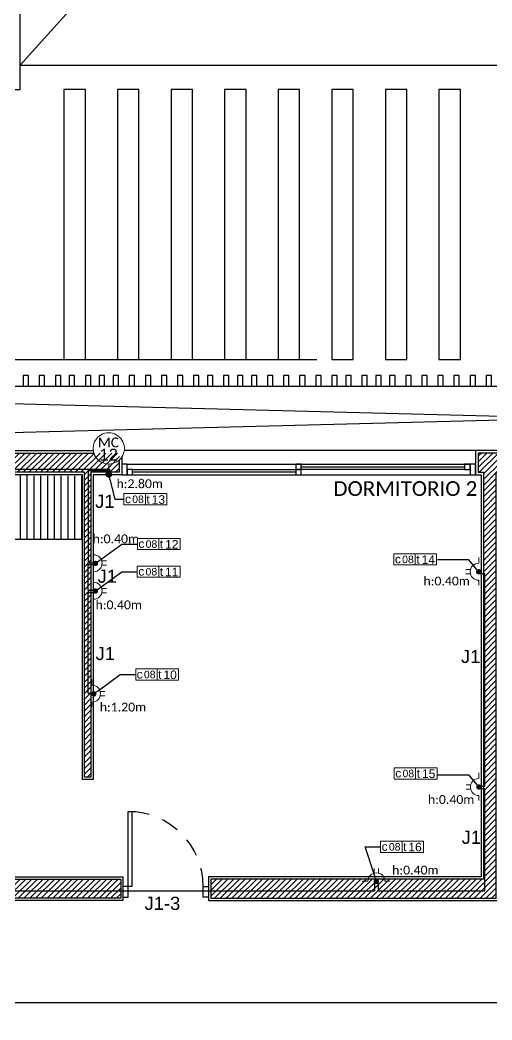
# Model space of a CAD drawing. Header units: millimetres. Extents: x 430 to 1353, y -204 to 152.
# Drawn here: x 695.27 to 699.67, y 3.32 to 12.66 of the extents above; entities that cross this region are included whole.
import ezdxf
from ezdxf import colors
from ezdxf.entities.mleader import LeaderData, LeaderLine
from ezdxf.enums import TextEntityAlignment as Align
from ezdxf.math import Vec2, Vec3

# ---------------------------------------------------------------- set-up
doc = ezdxf.new("R2010")
doc.units = ezdxf.units.MM
doc.linetypes.add('DASHED', pattern=[0.3, 0.17, -0.13])
doc.layers.get('0').update_dxf_attribs({"color": 250})
for name, color, linetype in [('AR - Carpinteria', 252, 'Continuous'), ('AR - Equipamiento Fijo', 252, 'Continuous'), ('AR - Ht', 252, 'Continuous'), ('AR - Proyeccion', 252, 'DASHED'), ('AR - Vista 05', 252, 'Continuous'), ('AR - Vista 1', 252, 'Continuous'), ('AR - Vista 4', 252, 'Continuous'), ('AR_Vista 1', 252, 'Continuous'), ('ND- ESPACIOS', 253, 'Continuous')]:
    doc.layers.add(name, color=color, linetype=linetype)
for name, color, linetype, lineweight in [('ND-Cotas', 252, 'Continuous', 9), ('ND-texto', 251, 'Continuous', 15), ('ND-TUG-C8', 40, 'Continuous', 30), ('ND-TUG-C9', 201, 'Continuous', 30), ('ND-TUG_Boca', 160, 'Continuous', 9)]:
    doc.layers.add(name, color=color, linetype=linetype, lineweight=lineweight)
doc.styles.add('Arial', font='arial.ttf')
doc.styles.add('IMPLANTACION', font='arial.ttf', dxfattribs={"height": 0.3})
doc.styles.add('MtXpl_Calibri', font='calibri.ttf')
doc.styles.get("Standard").update_dxf_attribs({"font": 'arial.ttf'})

# ---------------------------------------------------------------- blocks, each defined once
blk = doc.blocks.new('Toma_doble')
for p, q in [((-0.0208, 0.1066), (-0.0208, 0.1501)), ((0.0192, 0.1071), (0.0192, 0.1501)), ((-0.0794, 0.03), (-0.1322, 0.03)), ((0.0794, 0.03), (0.126, 0.03))]:
    blk.add_line(p, q)
blk.add_arc((0, 0.03), 0.0794, 360, 180)
blk = doc.blocks.new('_Dot')
at = {"color": 0, "linetype": 'ByBlock', "lineweight": -2}
blk.add_line((-0.5, 0), (-1, 0), dxfattribs=at)
at = {"color": 0, "linetype": 'ByBlock', "const_width": 0.5}
blk.add_lwpolyline([(-0.25, 0, 1), (0.25, 0, 1)], format="xyb", close=True, dxfattribs=at)
blk = doc.blocks.new('Motor_cortinero')
for points in [[(689.072, 30.448), (689.047, 30.446), (689.023, 30.442), (689, 30.434), (688.977, 30.424), (688.956, 30.41), (688.937, 30.395), (688.921, 30.377), (688.906, 30.357), (688.894, 30.335), (688.885, 30.312), (688.879, 30.288), (688.876, 30.264), (688.876, 30.239), (688.879, 30.215), (688.885, 30.191), (688.894, 30.168), (688.906, 30.146), (688.921, 30.126), (688.937, 30.108), (688.956, 30.093), (688.977, 30.079), (689, 30.069), (689.023, 30.061), (689.047, 30.057), (689.072, 30.055), (689.097, 30.057), (689.121, 30.061), (689.144, 30.069), (689.167, 30.079), (689.187, 30.093), (689.206, 30.108), (689.223, 30.126), (689.238, 30.146), (689.25, 30.168), (689.259, 30.191), (689.265, 30.215), (689.268, 30.239), (689.268, 30.264), (689.265, 30.288), (689.259, 30.312), (689.25, 30.335), (689.238, 30.357), (689.223, 30.377), (689.206, 30.395), (689.187, 30.41), (689.167, 30.424), (689.144, 30.434), (689.121, 30.442), (689.097, 30.446)], [(689.072, 29.962), (689.063, 29.961), (689.055, 29.958), (689.048, 29.953), (689.042, 29.947), (689.038, 29.939), (689.036, 29.931), (689.036, 29.922), (689.038, 29.914), (689.042, 29.906), (689.048, 29.899), (689.055, 29.895), (689.063, 29.891), (689.072, 29.89), (689.081, 29.891), (689.089, 29.895), (689.096, 29.899), (689.101, 29.906), (689.105, 29.914), (689.108, 29.922), (689.108, 29.931), (689.105, 29.939), (689.101, 29.947), (689.096, 29.953), (689.089, 29.958), (689.081, 29.961)]]:
    blk.add_wipeout(points)
h = blk.add_hatch()
h.set_pattern_fill('ANGLE', color=256)
h.set_pattern_definition([(0, (0, -0.042), (0, 6.985), [5.08, -1.905]), (90, (0, -0.042), (-6.985, 4e-16), [5.08, -1.905])])
h.paths.add_polyline_path([(689.036, 29.926, 1), (689.108, 29.926, 1)])
blk.add_line((689.072, 30.055), (689.072, 29.926))
for points in [[(689.072, 30.448), (689.047, 30.446), (689.023, 30.442), (689, 30.434), (688.977, 30.424), (688.956, 30.41), (688.937, 30.395), (688.921, 30.377), (688.906, 30.357), (688.894, 30.335), (688.885, 30.312), (688.879, 30.288), (688.876, 30.264), (688.876, 30.239), (688.879, 30.215), (688.885, 30.191), (688.894, 30.168), (688.906, 30.146), (688.921, 30.126), (688.937, 30.108), (688.956, 30.093), (688.977, 30.079), (689, 30.069), (689.023, 30.061), (689.047, 30.057), (689.072, 30.055), (689.097, 30.057), (689.121, 30.061), (689.144, 30.069), (689.167, 30.079), (689.187, 30.093), (689.206, 30.108), (689.223, 30.126), (689.238, 30.146), (689.25, 30.168), (689.259, 30.191), (689.265, 30.215), (689.268, 30.239), (689.268, 30.264), (689.265, 30.288), (689.259, 30.312), (689.25, 30.335), (689.238, 30.357), (689.223, 30.377), (689.206, 30.395), (689.187, 30.41), (689.167, 30.424), (689.144, 30.434), (689.121, 30.442), (689.097, 30.446)], [(689.072, 29.962), (689.063, 29.961), (689.055, 29.958), (689.048, 29.953), (689.042, 29.947), (689.038, 29.939), (689.036, 29.931), (689.036, 29.922), (689.038, 29.914), (689.042, 29.906), (689.048, 29.899), (689.055, 29.895), (689.063, 29.891), (689.072, 29.89), (689.081, 29.891), (689.089, 29.895), (689.096, 29.899), (689.101, 29.906), (689.105, 29.914), (689.108, 29.922), (689.108, 29.931), (689.105, 29.939), (689.101, 29.947), (689.096, 29.953), (689.089, 29.958), (689.081, 29.961)]]:
    blk.add_lwpolyline(points, close=True)
at = {"style": 'MtXpl_Calibri'}
blk.add_text('MC', height=0.1226, rotation=0.0046, dxfattribs=at).set_placement((688.935, 30.266))
blk = doc.blocks.new('Motor cortinero numerado')
at = {"xscale": 0.744428715064112, "yscale": 0.744428715064112, "zscale": 0.744428715064112}
blk.add_blockref('Motor_cortinero', (-512.9649, -22.278), dxfattribs=at)
at = {"style": 'IMPLANTACION'}
blk.add_attdef('NU', text='', height=0.11, dxfattribs=at).set_placement((0, 0.1852), align=Align.MIDDLE)
blk = doc.blocks.new('Nomenclatura toma 10 A')
at = {"lineweight": 9}
blk.add_lwpolyline([(0, 0.0522), (0.3993, 0.0522), (0.3993, -0.0522), (0, -0.0522)], close=True, dxfattribs=at)
blk.add_wipeout([(0, 0.0522), (0.3993, 0.0522), (0.3993, -0.0522), (0, -0.0522)], dxfattribs=at)
for p, q in [((0, -0.0522), (0, 0.0522)), ((0, 0.0522), (0.3993, 0.0522)), ((0.1996, 0.0522), (0.1996, -0.0522)), ((0.1996, 0.0522), (0.1996, -0.0522)), ((0.3993, 0.0522), (0.3993, -0.0522)), ((0, -0.0522), (0.3993, -0.0522)), ((0, -0.0522), (0.3993, -0.0522))]:
    blk.add_line(p, q, dxfattribs=at)
at = {"lineweight": 9, "style": 'IMPLANTACION'}
for s, p in [('c', (0.0097, -0.0373)), ('t', (0.2092, -0.0399))]:
    blk.add_text(s, height=0.08, dxfattribs=at).set_placement(p)
for p, height in [((0.0769, -0.0353), 0.07), ((0.2594, -0.0426), 0.08)]:
    blk.add_attdef('00', p, '', height=height, dxfattribs=at)
blk = doc.blocks.new('*U492')
blk.add_lwpolyline([(0.05, 0.1), (0.05, 0.8), (0.0833, 0.8), (0.0833, 0.1)], close=True)
for points in [[(0, 0), (0.05, 0), (0.05, 0.1), (0, 0.1)], [(0.8, 0), (0.75, 0), (0.75, 0.1), (0.8, 0.1)]]:
    blk.add_lwpolyline(points)
at = {"color": 8, "linetype": 'DASHED'}
blk.add_arc((0.05, 0.1), 0.7, 360, 90, dxfattribs=at)
blk = doc.blocks.new('*U494')
at = {"color": 8}
for p, q in [((1.625, 0.025), (0.1, 0.025)), ((1.675, 0.075), (3.2, 0.075))]:
    blk.add_line(p, q, dxfattribs=at)
at = {"layer": 'AR - Carpinteria'}
for p, q in [((0.05, 0.1), (3.25, 0.1)), ((0.05, 0), (3.25, 0)), ((0.1, 0.05), (1.625, 0.05)), ((3.2, 0.05), (1.675, 0.05))]:
    blk.add_line(p, q, dxfattribs=at)
for points in [[(0, 0), (0.05, 0), (0.05, 0.1), (0, 0.1)], [(1.675, 0.1), (1.625, 0.1), (1.625, 0.05), (1.675, 0.05)], [(3.25, 0.1), (3.2, 0.1), (3.2, 0.05), (3.25, 0.05)], [(3.25, 0), (3.3, 0), (3.3, 0.1), (3.25, 0.1)], [(0.05, 0), (0.1, 0), (0.1, 0.05), (0.05, 0.05)], [(1.625, 0), (1.675, 0), (1.675, 0.05), (1.625, 0.05)]]:
    blk.add_lwpolyline(points, close=True, dxfattribs=at)
blk = doc.blocks.new('planta alta')
at = {"layer": 'AR - Equipamiento Fijo', "linetype": 'ByBlock', "transparency": 33554585}
h = blk.add_hatch(dxfattribs=at)
h.set_pattern_fill('ANSI31,_O', color=256, scale=0.02, angle=45)
h.set_pattern_definition([(90, (-553.773214, -51.777135), (-0.0635, 0), [])])
h.paths.add_polyline_path([(4.8525, 15.6), (5.4525, 16.2), (3.9525, 16.2), (3.9525, 15.6)])
h.paths.add_polyline_path([(5.6125, 16.2), (6.2125, 15.6), (7.1125, 15.6), (7.1125, 16.19)])
at = {"layer": 'AR - Carpinteria'}
blk.add_line((10.78, 16.43), (7.485, 16.43), dxfattribs=at)
at = {"layer": 'AR - Equipamiento Fijo'}
blk.add_line((6.2125, 15.6), (7.1125, 15.6), dxfattribs=at)
at = {"layer": 'AR - Proyeccion', "ltscale": 20}
blk.add_lwpolyline([(14.25, 5.515), (-0.1, 5.515), (-0.1, 17.28), (23.73, 17.28), (23.73, 6.35), (14.765, 6.35)], dxfattribs=at)
at = {"layer": 'AR - Vista 05'}
for points in [[(6.53, 31.73), (0, 31.73), (0, 19.8), (6.53, 19.8)], [(7.49, 12.225), (3.54, 12.225), (3.54, 12.445), (5.4525, 12.445), (5.4525, 16.2), (3.9525, 16.2), (3.9525, 13.355), (3.8525, 13.355), (3.8525, 16.2), (3.58, 16.2), (3.58, 16.43), (7.48, 16.43), (7.48, 16.2), (7.2125, 16.2), (7.2125, 13.355), (7.1125, 13.355), (7.1125, 16.2), (5.6125, 16.2), (5.6125, 12.445), (7.49, 12.445)], [(10.995, 16.2), (11.035, 16.2), (11.035, 16.43), (10.78, 16.43), (10.78, 16.2), (10.835, 16.2), (10.835, 12.445), (8.29, 12.445), (8.29, 12.225), (10.995, 12.225)]]:
    blk.add_lwpolyline(points, close=True, dxfattribs=at)
at = {"layer": 'AR - Vista 1'}
for points in [[(6.61, 17.13), (6.56, 17.13), (6.56, 17.03), (6.61, 17.03)], [(6.76, 17.13), (6.71, 17.13), (6.71, 17.03), (6.76, 17.03)], [(6.91, 17.13), (6.86, 17.13), (6.86, 17.03), (6.91, 17.03)], [(7.04, 17.13), (6.99, 17.13), (6.99, 17.03), (7.04, 17.03)], [(7.19, 17.13), (7.14, 17.13), (7.14, 17.03), (7.19, 17.03)], [(7.32, 17.13), (7.27, 17.13), (7.27, 17.03), (7.32, 17.03)], [(7.45, 17.13), (7.4, 17.13), (7.4, 17.03), (7.45, 17.03)], [(7.6, 17.13), (7.55, 17.13), (7.55, 17.03), (7.6, 17.03)], [(7.75, 17.13), (7.7, 17.13), (7.7, 17.03), (7.75, 17.03)], [(7.9, 17.13), (7.85, 17.13), (7.85, 17.03), (7.9, 17.03)], [(8.05, 17.13), (8, 17.13), (8, 17.03), (8.05, 17.03)], [(8.2, 17.13), (8.15, 17.13), (8.15, 17.03), (8.2, 17.03)], [(8.33, 17.13), (8.28, 17.13), (8.28, 17.03), (8.33, 17.03)], [(8.48, 17.13), (8.43, 17.13), (8.43, 17.03), (8.48, 17.03)], [(8.61, 17.13), (8.56, 17.13), (8.56, 17.03), (8.61, 17.03)], [(8.74, 17.13), (8.69, 17.13), (8.69, 17.03), (8.74, 17.03)], [(8.89, 17.13), (8.84, 17.13), (8.84, 17.03), (8.89, 17.03)], [(9.04, 17.13), (8.99, 17.13), (8.99, 17.03), (9.04, 17.03)], [(9.19, 17.13), (9.14, 17.13), (9.14, 17.03), (9.19, 17.03)], [(9.34, 17.13), (9.29, 17.13), (9.29, 17.03), (9.34, 17.03)], [(9.49, 17.13), (9.44, 17.13), (9.44, 17.03), (9.49, 17.03)], [(9.62, 17.13), (9.57, 17.13), (9.57, 17.03), (9.62, 17.03)], [(9.77, 17.13), (9.72, 17.13), (9.72, 17.03), (9.77, 17.03)], [(9.9, 17.13), (9.85, 17.13), (9.85, 17.03), (9.9, 17.03)], [(10.03, 17.13), (9.98, 17.13), (9.98, 17.03), (10.03, 17.03)], [(10.18, 17.13), (10.13, 17.13), (10.13, 17.03), (10.18, 17.03)], [(10.33, 17.13), (10.28, 17.13), (10.28, 17.03), (10.33, 17.03)], [(10.48, 17.13), (10.43, 17.13), (10.43, 17.03), (10.48, 17.03)], [(10.63, 17.13), (10.58, 17.13), (10.58, 17.03), (10.63, 17.03)], [(10.78, 17.13), (10.73, 17.13), (10.73, 17.03), (10.78, 17.03)], [(10.93, 17.13), (10.88, 17.13), (10.88, 17.03), (10.93, 17.03)]]:
    blk.add_lwpolyline(points, close=True, dxfattribs=at)
blk.add_lwpolyline([(0.15, 16.43), (0.15, 17.03), (23.38, 17.03), (23.38, 16.43)], dxfattribs=at)
at = {"layer": 'AR - Vista 4'}
for points in [[(7.47, 12.245), (3.56, 12.245), (3.56, 12.425), (5.4725, 12.425), (5.4725, 16.225), (3.9325, 16.225), (3.9325, 13.375), (3.8725, 13.375), (3.8725, 16.225), (3.605, 16.225), (3.605, 16.405), (7.455, 16.405), (7.455, 16.225), (7.1925, 16.225), (7.1925, 13.375), (7.1325, 13.375), (7.1325, 16.225), (5.5925, 16.225), (5.5925, 12.425), (7.47, 12.425)], [(10.975, 16.225), (11.01, 16.225), (11.01, 16.405), (10.805, 16.405), (10.805, 16.225), (10.855, 16.225), (10.855, 12.425), (8.31, 12.425), (8.31, 12.245), (10.975, 12.245)]]:
    blk.add_lwpolyline(points, close=True, dxfattribs=at)
at = {"layer": 'AR_Vista 1'}
for p, q in [((17.1, 31.73), (6.53, 20.03)), ((6.53, 20.03), (17.12, 20.03)), ((0.15, 17.03), (23.38, 16.4305)), ((23.38, 17.03), (0.15, 16.43))]:
    blk.add_line(p, q, dxfattribs=at)
for points in [[(6.94, 19.8), (6.94, 17.28), (7.14, 17.28), (7.14, 19.8), (6.94, 19.8)], [(7.44, 19.8), (7.44, 17.28), (7.64, 17.28), (7.64, 19.8), (7.44, 19.8)], [(7.94, 19.8), (7.94, 17.28), (8.14, 17.28), (8.14, 19.8), (7.94, 19.8)], [(8.44, 19.8), (8.44, 17.28), (8.64, 17.28), (8.64, 19.8), (8.44, 19.8)], [(8.94, 19.8), (8.94, 17.28), (9.14, 17.28), (9.14, 19.8), (8.94, 19.8)], [(9.44, 19.8), (9.44, 17.28), (9.64, 17.28), (9.64, 19.8), (9.44, 19.8)], [(9.94, 19.8), (9.94, 17.28), (10.14, 17.28), (10.14, 19.8), (9.94, 19.8)], [(10.44, 19.8), (10.44, 17.28), (10.64, 17.28), (10.64, 19.8), (10.44, 19.8)]]:
    blk.add_lwpolyline(points, dxfattribs=at)
at = {"layer": 'AR - Carpinteria'}
for name, p in [('*U494', (7.48, 16.2)), ('*U492', (7.49, 12.255))]:
    blk.add_blockref(name, p, dxfattribs=at)

msp = doc.modelspace()

# ---------------------------------------------------------------- linework, layer by layer
at = {"layer": 'ND-TUG-C8'}
for points in [[(695.9639, 7.5709), (695.9005, 7.5709), (695.9005, 7.3354), (695.9634, 7.3354)], [(699.5541, 5.5056), (699.6072, 5.5056), (699.6072, 7.4896), (699.5577, 7.4896)], [(695.9706, 7.3105), (695.8997, 7.3105), (695.8997, 6.3741), (695.9543, 6.3741)], [(694.377, 4.8212), (694.2997, 4.8212), (694.2997, 4.5277), (698.578, 4.5277), (698.578, 4.6026)]]:
    msp.add_lwpolyline(points, dxfattribs=at)

# ---------------------------------------------------------------- block references
at = {"layer": 'AR - Vista 05'}
msp.add_blockref('planta alta', (688.7374, -7.788), dxfattribs=at)
at = {"layer": 'ND-TUG_Boca', "rotation": 270}
for p in [(695.9246, 7.5877), (695.924, 7.3296), (695.909, 6.3687)]:
    msp.add_blockref('Toma_doble', p, dxfattribs=at)
at = {"layer": 'ND-TUG_Boca', "xscale": -1, "rotation": 90}
for p in [(699.5786, 7.5078), (699.5802, 5.4965)]:
    msp.add_blockref('Toma_doble', p, dxfattribs=at)
at = {"layer": 'ND-TUG_Boca'}
msp.add_blockref('Toma_doble', (698.5934, 4.5853), dxfattribs=at)

# ---------------------------------------------------------------- texts
at = {"layer": 'ND- ESPACIOS', "insert": (698.1926, 8.3537), "char_height": 0.15, "attachment_point": 1, "rotation": 0.00461}
msp.add_mtext_dynamic_manual_height_columns('{\\fCalibri|b0|i0|c0|p34;\\H0.91667x;DORMITORIO 2}', width=1.699045, gutter_width=10.1758, heights=[0.3575], dxfattribs=at)
at = {"layer": 'ND-Cotas', "char_height": 0.09, "attachment_point": 1, "rotation": 0.00461}
for s, width, insert in [('{\\fCalibri|b0|i0|c0|p34;\\H0.91667x;h:0.40m}', 0.67411, (699.0334, 7.4624)), ('{\\fCalibri|b0|i0|c0|p34;\\H0.91667x;h:0.40m}', 0.67411, (695.973, 7.2396)), ('{\\fCalibri|b0|i0|c0|p34;\\H0.91667x;h:1.20m}', 0.824646, (696.0119, 6.2847)), ('{\\fCalibri|b0|i0|c0|p34;\\H0.91667x;h:0.40m}', 0.67411, (699.075, 5.421)), ('{\\fCalibri|b0|i0|c0|p34;\\H0.91667x;h:0.40m}', 0.67411, (698.7411, 4.7616))]:
    msp.add_mtext_dynamic_manual_height_columns(s, width=width, gutter_width=10.291, heights=[0.1264], dxfattribs=dict(at, insert=insert))
at = {"layer": 'ND-texto', "style": 'Arial'}
for s, p in [('J1', (695.9682, 8.1047)), ('J1', (695.992, 7.4047)), ('J1', (695.9729, 6.6823)), ('J1', (699.3834, 6.6551)), ('J1', (699.3891, 4.9656)), ('J1-3', (696.4298, 4.3483))]:
    msp.add_text(s, height=0.12266, dxfattribs=at).set_placement(p)

# ---------------------------------------------------------------- leaders
at = {"layer": 'ND-TUG-C8', "lineweight": 9}
ml = msp.add_multileader_mtext('Standard', dxfattribs=at)
ml.set_content('')
ml.set_leader_properties(color=256, linetype='ByLayer', lineweight=-1)
ml.set_arrow_properties(name='DOT')
ml.build(insert=Vec2(0, 0))
ml.multileader.update_dxf_attribs({"dogleg_length": 0.1458, "arrow_head_size": 0.05})
ctx = ml.context
ctx.base_point, ctx.char_height, ctx.arrow_head_size, ctx.landing_gap_size, ctx.plane_origin = Vec3(696.3626, 7.7665), 0.25, 0.05, 0.09, Vec3(697.3246, 7.7652)
ctx.attachment_type = 1
notes = []
notes.append((ctx, [(1, (1, 1, 0), (696.2168, 7.7665), (1, 0), 0.1458, [(0, [(695.9715, 7.5854)], 0, [])])]))
ctx.mtext, ml.multileader.dxf.content_type = None, 0
ml = msp.add_multileader_mtext('Standard', dxfattribs=at)
ml.set_content('')
ml.set_leader_properties(color=256, linetype='ByLayer', lineweight=-1)
ml.set_arrow_properties(name='DOT')
ml.build(insert=Vec2(0, 0))
ml.multileader.update_dxf_attribs({"dogleg_length": 0.1458, "arrow_head_size": 0.05})
ctx = ml.context
ctx.base_point, ctx.char_height, ctx.arrow_head_size, ctx.landing_gap_size, ctx.plane_origin = Vec3(699.1651, 7.6183), 0.25, 0.05, 0.09, Vec3(699.7245, 7.622)
ctx.attachment_type = 1
notes.append((ctx, [(0, (1, 1, 0), (699.4566, 7.6183), (-1, 0), 0.2915, [(0, [(699.5486, 7.5078)], 0, [])])]))
ctx.mtext, ml.multileader.dxf.content_type = None, 0
ml = msp.add_multileader_mtext('Standard', dxfattribs=at)
ml.set_content('')
ml.set_leader_properties(color=256, linetype='ByLayer', lineweight=-1)
ml.set_arrow_properties(name='DOT')
ml.build(insert=Vec2(0, 0))
ml.multileader.update_dxf_attribs({"dogleg_length": 0.1458, "arrow_head_size": 0.05})
ctx = ml.context
ctx.base_point, ctx.char_height, ctx.arrow_head_size, ctx.landing_gap_size, ctx.plane_origin = Vec3(696.362, 7.5083), 0.25, 0.05, 0.09, Vec3(697.324, 7.5071)
ctx.attachment_type = 1
notes.append((ctx, [(1, (1, 1, 0), (696.2162, 7.5083), (1, 0), 0.1458, [(0, [(695.9708, 7.3273)], 0, [])])]))
ctx.mtext, ml.multileader.dxf.content_type = None, 0
ml = msp.add_multileader_mtext('Standard', dxfattribs=at)
ml.set_content('')
ml.set_leader_properties(color=256, linetype='ByLayer', lineweight=-1)
ml.set_arrow_properties(name='DOT')
ml.build(insert=Vec2(0, 0))
ml.multileader.update_dxf_attribs({"dogleg_length": 0.1458, "arrow_head_size": 0.05})
ctx = ml.context
ctx.base_point, ctx.char_height, ctx.arrow_head_size, ctx.landing_gap_size, ctx.plane_origin = Vec3(696.347, 6.5475), 0.25, 0.05, 0.09, Vec3(697.309, 6.5462)
ctx.attachment_type = 1
notes.append((ctx, [(1, (1, 1, 0), (696.2012, 6.5475), (1, 0), 0.1458, [(0, [(695.9559, 6.3664)], 0, [])])]))
ctx.mtext, ml.multileader.dxf.content_type = None, 0
ml = msp.add_multileader_mtext('Standard', dxfattribs=at)
ml.set_content('')
ml.set_leader_properties(color=256, linetype='ByLayer', lineweight=-1)
ml.set_arrow_properties(name='DOT')
ml.build(insert=Vec2(0, 0))
ml.multileader.update_dxf_attribs({"dogleg_length": 0.1458, "arrow_head_size": 0.05})
ctx = ml.context
ctx.base_point, ctx.char_height, ctx.arrow_head_size, ctx.landing_gap_size, ctx.plane_origin = Vec3(699.1667, 5.6071), 0.25, 0.05, 0.09, Vec3(699.7261, 5.6108)
ctx.attachment_type = 1
notes.append((ctx, [(0, (1, 1, 0), (699.4581, 5.6071), (-1, 0), 0.2915, [(0, [(699.5502, 5.4965)], 0, [])])]))
ctx.mtext, ml.multileader.dxf.content_type = None, 0
ml = msp.add_multileader_mtext('Standard', dxfattribs=at)
ml.set_content('')
ml.set_leader_properties(color=256, linetype='ByLayer', lineweight=-1)
ml.set_arrow_properties(name='DOT')
ml.build(insert=Vec2(0, 0))
ml.multileader.update_dxf_attribs({"dogleg_length": 0.1458, "arrow_head_size": 0.05})
ctx = ml.context
ctx.base_point, ctx.char_height, ctx.arrow_head_size, ctx.landing_gap_size, ctx.plane_origin = Vec3(698.6331, 4.9377), 0.25, 0.05, 0.09, Vec3(699.5951, 4.9365)
ctx.attachment_type = 1
notes.append((ctx, [(1, (1, 1, 0), (698.4873, 4.9377), (1, 0), 0.1458, [(0, [(698.5934, 4.6153)], 0, [])])]))
ctx.mtext, ml.multileader.dxf.content_type = None, 0
for ctx, leaders in notes:
    for number, flags, end, landing, length, lines in leaders:
        leader = LeaderData()
        leader.index, (leader.has_last_leader_line, leader.has_dogleg_vector, leader.attachment_direction) = number, flags
        leader.last_leader_point, leader.dogleg_vector, leader.dogleg_length = Vec3(end), Vec3(landing), length
        for number, points, colour, breaks in lines:
            line = LeaderLine()
            line.index, line.vertices, line.color, line.breaks = number, Vec3.list(points), colors.encode_raw_color(colour), breaks
            leader.lines.append(line)
        ctx.leaders.append(leader)

# ---------------------------------------------------------------- next in the draw order: block references
at = {"layer": 'ND-TUG-C8'}
ref = msp.add_blockref('Nomenclatura toma 10 A', (696.3626, 7.7665), dxfattribs=at)
ref.add_attrib('00', '08', (696.4395, 7.7312), dxfattribs={"layer": '0', "lineweight": 9, "height": 0.07, "style": 'IMPLANTACION'})
ref.add_attrib('00', '12', (696.622, 7.7239), dxfattribs={"layer": '0', "lineweight": 9, "height": 0.08, "style": 'IMPLANTACION'})
ref = msp.add_blockref('Nomenclatura toma 10 A', (698.7567, 7.6234), dxfattribs=at)
ref.add_attrib('00', '08', (698.8336, 7.5881), dxfattribs={"layer": '0', "lineweight": 9, "height": 0.07, "style": 'IMPLANTACION'})
ref.add_attrib('00', '14', (699.016, 7.5808), dxfattribs={"layer": '0', "lineweight": 9, "height": 0.08, "style": 'IMPLANTACION'})
ref = msp.add_blockref('Nomenclatura toma 10 A', (696.362, 7.5083), dxfattribs=at)
ref.add_attrib('00', '08', (696.4389, 7.473), dxfattribs={"layer": '0', "lineweight": 9, "height": 0.07, "style": 'IMPLANTACION'})
ref.add_attrib('00', '11', (696.6213, 7.4658), dxfattribs={"layer": '0', "lineweight": 9, "height": 0.08, "style": 'IMPLANTACION'})
ref = msp.add_blockref('Nomenclatura toma 10 A', (696.347, 6.5475), dxfattribs=at)
ref.add_attrib('00', '08', (696.4239, 6.5122), dxfattribs={"layer": '0', "lineweight": 9, "height": 0.07, "style": 'IMPLANTACION'})
ref.add_attrib('00', '10', (696.6064, 6.5049), dxfattribs={"layer": '0', "lineweight": 9, "height": 0.08, "style": 'IMPLANTACION'})
ref = msp.add_blockref('Nomenclatura toma 10 A', (698.7602, 5.6232), dxfattribs=at)
ref.add_attrib('00', '08', (698.8371, 5.5879), dxfattribs={"layer": '0', "lineweight": 9, "height": 0.07, "style": 'IMPLANTACION'})
ref.add_attrib('00', '15', (699.0196, 5.5806), dxfattribs={"layer": '0', "lineweight": 9, "height": 0.08, "style": 'IMPLANTACION'})
ref = msp.add_blockref('Nomenclatura toma 10 A', (698.6331, 4.9377), dxfattribs=at)
ref.add_attrib('00', '08', (698.71, 4.9024), dxfattribs={"layer": '0', "lineweight": 9, "height": 0.07, "style": 'IMPLANTACION'})
ref.add_attrib('00', '16', (698.8925, 4.8952), dxfattribs={"layer": '0', "lineweight": 9, "height": 0.08, "style": 'IMPLANTACION'})
at = {"layer": 'ND-TUG_Boca'}
msp.add_blockref('Motor cortinero numerado', (696.0953, 8.4176), dxfattribs=at).add_auto_attribs({'NU': '12'})

# ---------------------------------------------------------------- next in the draw order: linework, layer by layer
at = {"layer": 'ND-TUG-C8'}
for points in [[(694.2302, 8.3722), (694.2879, 8.3722), (694.2879, 8.4667), (696.1017, 8.4667), (696.1017, 8.419)], [(696.0862, 8.4197), (696.0862, 8.4502), (695.9022, 8.4502), (695.9022, 7.5924), (695.9593, 7.5924)], [(698.6095, 4.5975), (698.6095, 4.5264), (699.6059, 4.5264), (699.6059, 5.4797), (699.5489, 5.4797)]]:
    msp.add_lwpolyline(points, dxfattribs=at)
at = {"layer": 'ND-TUG-C9'}
msp.add_lwpolyline([(691.0597, 3.3225), (691.0597, 3.4847), (706.8928, 3.4847), (706.8928, 6.0625), (706.9888, 6.0625)], dxfattribs=at)

# ---------------------------------------------------------------- next in the draw order: texts
at = {"layer": 'ND-Cotas', "char_height": 0.09, "attachment_point": 1, "rotation": 0.00461}
for s, insert in [('{\\fCalibri|b0|i0|c0|p34;\\H0.91667x;h:2.80m}', (696.1683, 8.3715)), ('{\\fCalibri|b0|i0|c0|p34;\\H0.91667x;h:0.40m}', (695.9455, 7.8565))]:
    msp.add_mtext_dynamic_manual_height_columns(s, width=0.67411, gutter_width=10.291, heights=[0.1264], dxfattribs=dict(at, insert=insert))

# ---------------------------------------------------------------- next in the draw order: leaders
at = {"layer": 'ND-TUG-C8', "lineweight": 9}
ml = msp.add_multileader_mtext('Standard', dxfattribs=at)
ml.set_content('')
ml.set_leader_properties(color=256, linetype='ByLayer', lineweight=-1)
ml.set_arrow_properties(name='DOT')
ml.build(insert=Vec2(0, 0))
ml.multileader.update_dxf_attribs({"dogleg_length": 0.1458, "arrow_head_size": 0.05})
ctx = ml.context
ctx.base_point, ctx.char_height, ctx.arrow_head_size, ctx.landing_gap_size, ctx.plane_origin = Vec3(696.2981, 8.1867), 0.25, 0.05, 0.09, Vec3(697.4477, 8.5965)
ctx.attachment_type = 1
notes = []
notes.append((ctx, [(1, (1, 1, 0), (696.1523, 8.1867), (1, 0), 0.1458, [(0, [(696.0946, 8.4167)], 0, [])])]))
ctx.mtext, ml.multileader.dxf.content_type = None, 0
for ctx, leaders in notes:
    for number, flags, end, landing, length, lines in leaders:
        leader = LeaderData()
        leader.index, (leader.has_last_leader_line, leader.has_dogleg_vector, leader.attachment_direction) = number, flags
        leader.last_leader_point, leader.dogleg_vector, leader.dogleg_length = Vec3(end), Vec3(landing), length
        for number, points, colour, breaks in lines:
            line = LeaderLine()
            line.index, line.vertices, line.color, line.breaks = number, Vec3.list(points), colors.encode_raw_color(colour), breaks
            leader.lines.append(line)
        ctx.leaders.append(leader)

# ---------------------------------------------------------------- next in the draw order: block references
at = {"layer": 'ND-TUG-C8'}
ref = msp.add_blockref('Nomenclatura toma 10 A', (696.2375, 8.1851), dxfattribs=at)
ref.add_attrib('00', '08', (696.3144, 8.1498), dxfattribs={"layer": '0', "lineweight": 9, "height": 0.07, "style": 'IMPLANTACION'})
ref.add_attrib('00', '13', (696.4969, 8.1425), dxfattribs={"layer": '0', "lineweight": 9, "height": 0.08, "style": 'IMPLANTACION'})

# ---------------------------------------------------------------- next in the draw order: hatches: boundary and pattern name
at = {"layer": 'AR - Ht', "transparency": 33554610}
h = msp.add_hatch(dxfattribs=at)
h.set_pattern_fill('ANSI31', color=256, scale=0.012)
h.set_pattern_definition([(45, (27.48564, -59.5651), (-0.0269407684, 0.0269407684), [])])
h.paths.add_polyline_path([(688.9424, 8.437), (688.9924, 8.437), (688.9924, 8.617), (688.9774, 8.617), (688.7624, 8.617), (688.7624, -0.563), (688.9724, -0.563), (689.0449, -0.563), (689.0449, -0.383), (688.9424, -0.383), (688.9424, 2.2717), (689.7524, 2.2717), (689.7524, 2.3917), (688.9424, 2.3917), (688.9424, 4.457), (690.5924, 4.457), (690.5924, 4.366), (690.7124, 4.366), (690.7124, 4.457), (691.3524, 4.457), (691.3524, 4.637), (690.7324, 4.637), (688.9424, 4.637)])
h.paths.add_polyline_path([(696.1974, 8.617), (692.3424, 8.617), (692.3424, 8.437), (692.6099, 8.437), (692.6099, 5.587), (692.6699, 5.587), (692.6699, 8.437), (694.2099, 8.437), (694.2099, 4.637), (692.2974, 4.637), (692.2974, 4.457), (696.2074, 4.457), (696.2074, 4.637), (694.3299, 4.637), (694.3299, 8.437), (695.8699, 8.437), (695.8699, 5.587), (695.9299, 5.587), (695.9299, 8.437), (696.1974, 8.437)])
h.paths.add_polyline_path([(699.7124, 8.437), (699.7574, 8.437), (699.7574, 8.617), (699.5474, 8.617), (699.5474, 8.437), (699.5924, 8.437), (699.5924, 4.637), (697.0474, 4.637), (697.0474, 4.457), (699.7124, 4.457)])
h.paths.add_polyline_path([(696.0774, 3.217), (693.5474, 3.217), (693.5474, 3.037), (695.9574, 3.037), (695.9574, -0.383), (695.9124, -0.383), (695.9124, -0.563), (696.2124, -0.563), (696.2124, -0.383), (696.0774, -0.383)])
h.paths.add_polyline_path([(692.6074, 3.217), (690.7124, 3.217), (690.7124, 3.426), (690.5924, 3.426), (690.5924, 2.2517), (690.5924, -0.383), (690.4949, -0.383), (690.4949, -0.563), (692.5624, -0.563), (692.5624, -0.383), (690.7124, -0.383), (690.7124, 0.8724), (691.2624, 0.8724), (691.2624, 1.327), (690.7124, 1.327), (690.7124, 2.757), (691.2624, 2.757), (691.2624, 3.037), (692.6074, 3.037)])
h.paths.add_polyline_path([(691.1824, 3.037), (691.1824, 2.837), (690.7324, 2.837), (690.7324, 3.037)], flags=16)
h.paths.add_polyline_path([(691.1824, 1.247), (691.1824, 0.9524), (690.7324, 0.9524), (690.7324, 1.247)], flags=16)
h.paths.add_polyline_path([(702.0348, 3.217), (700.1155, 3.217), (698.5074, 3.217), (698.5074, -0.383), (698.4624, -0.383), (698.4624, -0.563), (703.0274, -0.563), (703.0274, -2.3729), (703.4774, -2.3729), (703.4774, -0.568), (703.4974, -0.568), (703.4974, -0.383), (698.6274, -0.383), (698.6274, 3.037), (700.7674, 3.037), (700.7674, 0.5794), (700.8274, 0.5794), (700.8274, 3.037), (702.0348, 3.037)])
h.paths.add_polyline_path([(707.9124, 3.217), (706.9124, 3.217), (706.9124, 3.297), (706.7924, 3.297), (706.7924, 3.217), (702.9748, 3.217), (702.9748, 3.037), (704.9924, 3.037), (704.9924, -0.378), (704.9474, -0.378), (704.9474, -0.568), (705.1574, -0.568), (705.1574, -0.378), (705.1124, -0.378), (705.1124, 1.267), (706.7924, 1.267), (706.7924, 0.512), (706.9124, 0.512), (706.9124, 2.147), (706.7924, 2.147), (706.7924, 1.717), (706.2119, 1.717), (706.2119, 1.387), (705.1124, 1.387), (705.1124, 3.037), (706.7924, 3.037), (706.7924, 2.987), (706.9124, 2.987), (706.9124, 3.037), (707.9124, 3.037)])
h.paths.add_polyline_path([(706.2924, 1.637), (706.7924, 1.637), (706.7924, 1.387), (706.2924, 1.387)], flags=16)
h.paths.add_polyline_path([(706.9574, -0.383), (706.9124, -0.383), (706.9124, -0.328), (706.7924, -0.328), (706.7924, -0.3805), (706.2074, -0.3805), (706.2074, -0.563), (706.9574, -0.563)], flags=17)
h.paths.add_polyline_path([(712.3424, 8.617), (710.3074, 8.617), (710.3074, 8.437), (712.1624, 8.437), (712.1624, 3.217), (709.1574, 3.217), (709.1574, 3.037), (712.1624, 3.037), (712.1624, -0.383), (708.4074, -0.383), (708.4074, -0.563), (712.3424, -0.563)])
h.paths.add_polyline_path([(706.9624, 8.622), (706.6424, 8.622), (706.6424, 8.432), (706.7924, 8.432), (706.7924, 4.237), (706.9124, 4.237), (706.9124, 4.327), (706.9124, 8.432), (706.9624, 8.432)])

doc.saveas('drawing.dxf')
